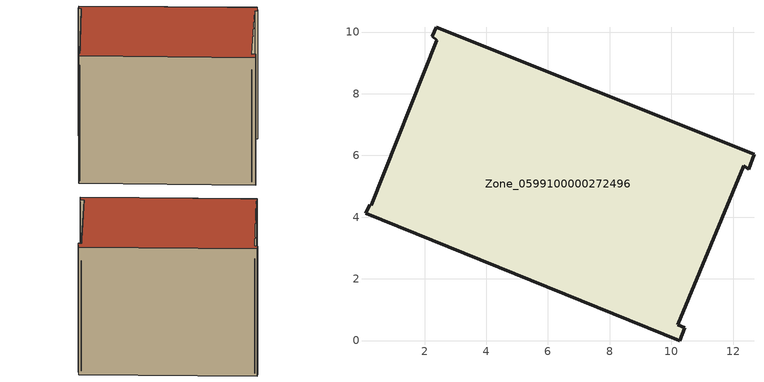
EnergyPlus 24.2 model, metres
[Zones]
Zone_0599100000272496
 floor ground (C_G): 2.25,9.86 2.37,10.15 12.68,6.04 12.5,5.55 12.34,5.66 10.21,0.51 10.44,0.41 10.28,0 0.09,4.12 0.22,4.41 0.27,4.39 2.39,9.74 z0
 wall outside (C_F): 2.37,10.15 2.25,9.86 2.39,9.74 0.27,4.39 0.22,4.41 0.09,4.12 10.28,0 10.44,0.41 10.21,0.51 12.34,5.66 12.5,5.55 12.68,6.04 2.37,10.15 z0:9.01
 roof outside (C_R): 0.27,4.39 0.22,4.41 0.09,4.12 10.28,0 10.44,0.41 10.21,0.51 12.34,5.66 12.5,5.55 12.68,6.04 2.37,10.15 2.25,9.86 2.39,9.74 z9.01
[BUILDING]
Pand.0599100000272496: North Axis=0; Terrain=City; Loads Convergence Tolerance Value=0.04; Temperature Convergence Tolerance Value=0.4; Solar Distribution=FullExterior; Maximum Number of Warmup Days=25; Minimum Number of Warmup Days=1
[Site:Location]
Rotterdam.The.Hague.AP_ZH_NLD Design_Conditions: Latitude=51.96; Longitude=4.45; Time Zone=1; Elevation=-4.5
[SITE:GROUNDTEMPERATURE:BUILDINGSURFACE]
18, 18, 18, 18, 18, 18, 18, 18, 18, 18, 18, 18
[MATERIAL] Thermal Absorptance=0.9; Solar Absorptance=0.7; Visible Absorptance=0.7
Name | Roughness | Thickness | Conductivity | Density | Specific Heat
G.TI.1946-1964 | MediumSmooth | 0.15 | 1 | 540 | 1210
F.TI.1946-1964 | Rough | 0.3 | 0.857143 | 1920 | 840
R.TI.1946-1964 | MediumRough | 0.2 | 0.277778 | 1500 | 1000
[CONSTRUCTION]
C_G: G.TI.1946-1964
C_F: F.TI.1946-1964
C_R: R.TI.1946-1964
[ZONE]
Zone_0599100000272496: Type=1; Multiplier=1; Ceiling Height=Autocalculate; Volume=Autocalculate; Floor Area=autocalculate; Part of Total Floor Area=Yes
[ZONEINFILTRATION:DESIGNFLOWRATE]
Infil_Zone_0599100000272496: Zone or ZoneList or Space or SpaceList=Zone_0599100000272496; Schedule=AlwaysOn; Design Flow Rate Calculation Method=Flow/Area; Flow Rate per Floor Area=0.003; Constant Term Coefficient=1; Temperature Term Coefficient=0; Velocity Term Coefficient=0; Velocity Squared Term Coefficient=0
[HVACTEMPLATE:ZONE:IDEALLOADSAIRSYSTEM]
Zone_0599100000272496: Maximum Heating Supply Air Temperature=50; Minimum Cooling Supply Air Temperature=13; Maximum Heating Supply Air Humidity Ratio=0.0156; Minimum Cooling Supply Air Humidity Ratio=0.0077; Heating Limit=NoLimit; Cooling Limit=NoLimit; Dehumidification Control Type=ConstantSensibleHeatRatio; Cooling Sensible Heat Ratio=0.7; Dehumidification Setpoint=60; Humidification Control Type=None; Humidification Setpoint=30; Outdoor Air Method=None; Outdoor Air Flow Rate per Person=0.00944; Outdoor Air Flow Rate per Zone Floor Area=0; Outdoor Air Flow Rate per Zone=0; Demand Controlled Ventilation Type=None; Outdoor Air Economizer Type=NoEconomizer; Heat Recovery Type=None; Sensible Heat Recovery Effectiveness=0.7; Latent Heat Recovery Effectiveness=0.65
[ZONECONTROL:THERMOSTAT]
ThermostatControl_Zone_0599100000272496: Zone or ZoneList=Zone_0599100000272496; Control Type Schedule=DualSetpointControlType; Control 1=Thermostat_Zone_0599100000272496; Temperature Difference Between Cutout And Setpoint=0
[THERMOSTATSETPOINT:DUALSETPOINT]
Thermostat_Zone_0599100000272496: Heating Setpoint Temperature Schedule=HeatingSetpoint_Zone_0599100000272496; Cooling Setpoint Temperature Schedule=CoolingSetpoint_Zone_0599100000272496
[SCHEDULE:COMPACT]
HeatingSetpoint_Zone_0599100000272496: Through: 12/31, For: AllDays, Until: 24:00, 21
CoolingSetpoint_Zone_0599100000272496: Through: 12/31, For: AllDays, Until: 24:00, 24
DualSetpointControlType: Through: 12/31, For: AllDays, Until: 24:00, 4
AlwaysOn: Through: 12/31, For: AllDays, Until: 24:00, 1
